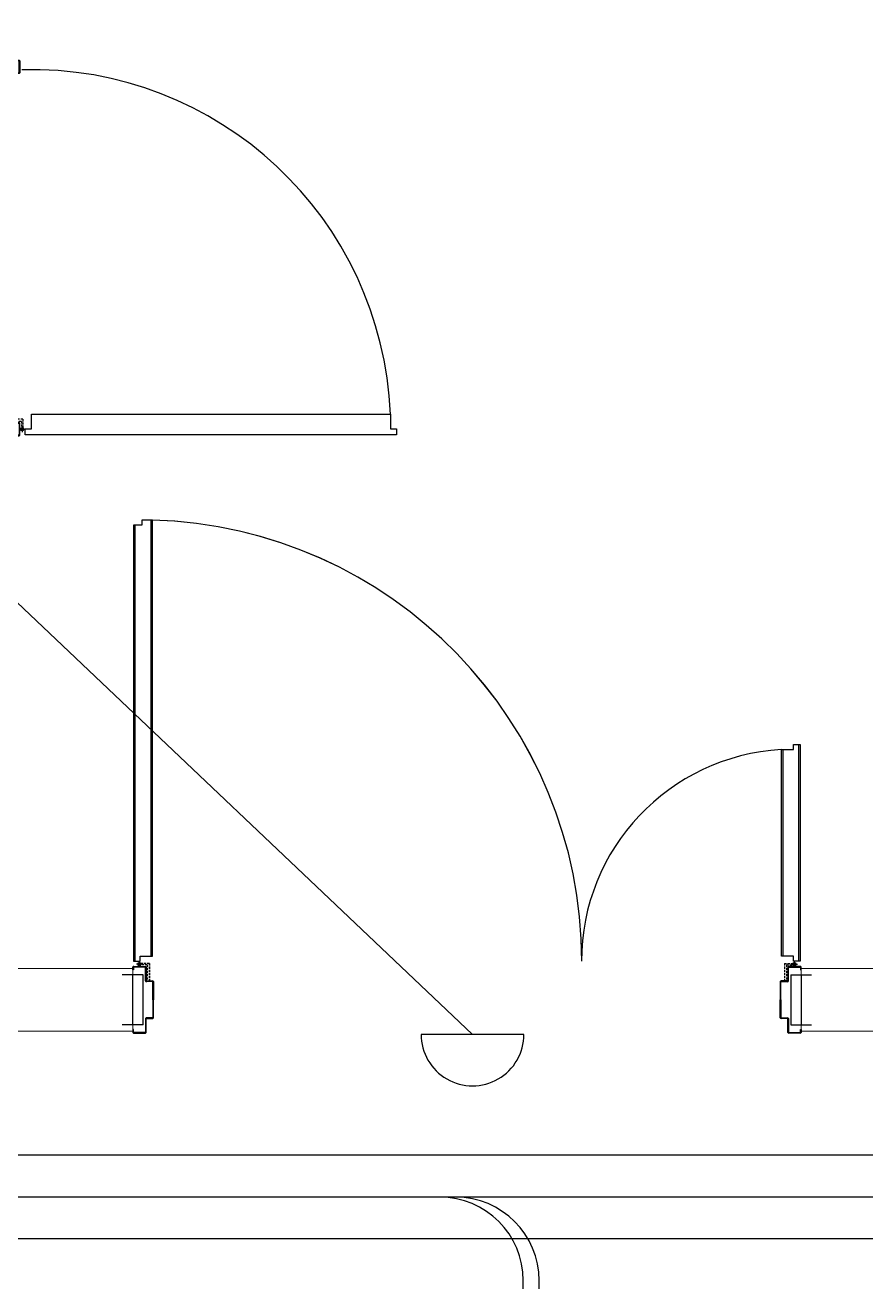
# Model space of a CAD drawing. Header units: inches. Extents: x 567429 to 582707, y 126347 to 133675.
# Drawn here: x 577891.7 to 578093, y 131037.7 to 131338.7 of the extents above; entities that cross this region are included whole.
import ezdxf

# ---------------------------------------------------------------- set-up
doc = ezdxf.new("R2010")
doc.units = ezdxf.units.IN
doc.header["$MEASUREMENT"] = 0
doc.linetypes.add('DASHED', pattern=[0.75, 0.5, -0.25])
for name, color, linetype in [('COMPUTER WIRE', 4, 'Continuous'), ('Door', 1, 'Continuous'), ('L.C C.T', 5, 'Continuous'), ('NURSE CALL', 3, 'Continuous'), ('NURSE CALL WIRE', 4, 'Continuous'), ('TEL WIRE', 4, 'Continuous'), ('wall', 4, 'Continuous'), ('wall kanaf', 4, 'Continuous')]:
    doc.layers.add(name, color=color, linetype=linetype)

# ---------------------------------------------------------------- blocks, each defined once
blk = doc.blocks.new('d-165a')
at = {"layer": 'Door', "ltscale": 8}
for p, q in [((3.12, 14.21), (3.12, 118.65)), ((6.82, 119.85), (6.82, 15.41)), ((158.17, 15.42), (158.17, 64.89)), ((161.87, 66.09), (161.87, 14.22))]:
    blk.add_line(p, q, dxfattribs=at)
at = {"layer": 'Door', "color": 15}
for p, q in [((4.83, 13.52), (3.37, 13.52)), ((4.1, 12.79), (4.1, 14.25)), ((160.17, 13.52), (161.63, 13.52)), ((160.9, 12.79), (160.9, 14.25))]:
    blk.add_line(p, q, dxfattribs=at)
at = {"layer": 'Door', "color": 15, "linetype": 'DASHED'}
for p, q in [((6.48, 13.69), (4.47, 13.69)), ((5.99, 13.36), (4.47, 13.36)), ((5.99, 13.36), (5.99, 9.48)), ((6.48, 13.69), (6.48, 9.5)), ((158.52, 13.69), (158.52, 9.5)), ((158.52, 13.69), (160.53, 13.69)), ((159.01, 13.36), (159.01, 9.48)), ((159.01, 13.36), (160.53, 13.36))]:
    blk.add_line(p, q, dxfattribs=at)
at = {"layer": 'Door', "ltscale": 8}
blk.add_lwpolyline([(4.32, 14.21), (4.32, 15.41), (7.22, 15.41), (7.22, 119.85), (4.72, 119.85), (4.72, 118.65), (2.72, 118.65), (2.72, 14.21)], close=True, dxfattribs=at)
blk.add_lwpolyline([(162.27, 66.09), (162.27, 14.22), (160.67, 14.22), (160.67, 15.42), (157.77, 15.42), (157.77, 64.89), (160.67, 64.89), (160.67, 66.09), (162.27, 66.09)], dxfattribs=at)
at = {"layer": 'Door'}
for points in [[(7.33, 5), (7.33, 9.24, 0.414214), (7.24, 9.33), (5.79, 9.33, -0.414214), (5.53, 9.59), (5.53, 12.74, 0.414214), (5.44, 12.83), (2.76, 12.83, 0.414214), (2.67, 12.74), (2.67, 12.15), (2.5, 12.15), (2.5, 12.74, -0.414214), (2.76, 13), (5.44, 13, -0.414214), (5.7, 12.74), (5.7, 9.59, 0.414214), (5.79, 9.5), (7.24, 9.5, -0.414214), (7.5, 9.24), (7.5, 5)], [(157.67, 5), (157.67, 9.24, -0.414214), (157.76, 9.33), (159.21, 9.33, 0.414214), (159.47, 9.59), (159.47, 12.74, -0.414214), (159.56, 12.83), (162.24, 12.83, -0.414214), (162.33, 12.74), (162.33, 12.15), (162.5, 12.15), (162.5, 12.74, 0.414214), (162.24, 13), (159.56, 13, 0.414214), (159.3, 12.74), (159.3, 9.59, -0.414214), (159.21, 9.5), (157.76, 9.5, 0.414214), (157.5, 9.24), (157.5, 5)], [(7.33, 5), (7.33, 0.76, -0.414214), (7.24, 0.67), (5.79, 0.67, 0.414214), (5.53, 0.41), (5.53, -2.74, -0.414214), (5.44, -2.83), (2.76, -2.83, -0.414214), (2.67, -2.74), (2.67, -2.15), (2.5, -2.15), (2.5, -2.74, 0.414214), (2.76, -3), (5.44, -3, 0.414214), (5.7, -2.74), (5.7, 0.41, -0.414214), (5.79, 0.5), (7.24, 0.5, 0.414214), (7.5, 0.76), (7.5, 5)], [(157.67, 5), (157.67, 0.76, 0.414214), (157.76, 0.67), (159.21, 0.67, -0.414214), (159.47, 0.41), (159.47, -2.74, 0.414214), (159.56, -2.83), (162.24, -2.83, 0.414214), (162.33, -2.74), (162.33, -2.15), (162.5, -2.15), (162.5, -2.74, -0.414214), (162.24, -3), (159.56, -3, -0.414214), (159.3, -2.74), (159.3, 0.41, 0.414214), (159.21, 0.5), (157.76, 0.5, -0.414214), (157.5, 0.76), (157.5, 5)]]:
    blk.add_lwpolyline(points, format="xyb", dxfattribs=at)
at = {"layer": 'Door', "linetype": 'Continuous', "ltscale": 100}
for centre in [(4.1, 13.52), (160.9, 13.52)]:
    blk.add_circle(centre, 0.4, dxfattribs=at)
at = {"layer": 'Door'}
for centre in [(4.1, 13.52), (160.9, 13.52)]:
    blk.add_circle(centre, 0.281, dxfattribs=at)
for centre, radius, start, end in [((4.32, 14.21), 105.68, 0.0046, 88.4276), ((160.67, 14.22), 50.76, 93.2754, 180)]:
    blk.add_arc(centre, radius, start, end, dxfattribs=at)
at = {"layer": 'wall', "color": 21}
for p, q in [((5, 11), (0, 11)), ((5, -1), (5, 11)), ((160, 11), (160, -1)), ((160, 11), (165, 11)), ((5, -1), (0, -1)), ((160, -1), (165, -1))]:
    blk.add_line(p, q, dxfattribs=at)
blk = doc.blocks.new('door-95')
at = {"layer": 'Door', "color": 15, "linetype": 'DASHED'}
for p, q in [((-2.3, 13.37), (-2.3, 9.19)), ((-2.3, 13.37), (-0.29, 13.37)), ((-1.81, 13.04), (-1.81, 9.17)), ((-1.81, 13.04), (-0.29, 13.04))]:
    blk.add_line(p, q, dxfattribs=at)
at = {"layer": 'Door', "color": 15}
for p, q in [((-0.66, 13.21), (0.8, 13.21)), ((0.07, 12.47), (0.07, 13.93))]:
    blk.add_line(p, q, dxfattribs=at)
at = {"layer": 'Door', "ltscale": 8}
blk.add_lwpolyline([(-0.05, 15.44), (-3.55, 15.44), (-3.55, 101.36), (-0.05, 101.36), (-0.05, 102.86), (1.45, 102.86), (1.45, 13.94), (-0.05, 13.94)], close=True, dxfattribs=at)
at = {"layer": 'Door'}
for points in [[(-83.49, 4.69), (-83.49, 8.93, 0.414214), (-83.58, 9.02), (-85.04, 9.02, -0.414214), (-85.29, 9.27), (-85.29, 12.43, 0.414214), (-85.38, 12.52), (-88.07, 12.52, 0.414214), (-88.15, 12.43), (-88.15, 11.83), (-88.32, 11.83), (-88.32, 12.43, -0.414214), (-88.07, 12.69), (-85.38, 12.69, -0.414214), (-85.12, 12.43), (-85.12, 9.27, 0.414214), (-85.04, 9.19), (-83.58, 9.19, -0.414214), (-83.32, 8.93), (-83.32, 4.69)], [(-3.15, 4.69), (-3.15, 8.93, -0.414214), (-3.07, 9.02), (-1.61, 9.02, 0.414214), (-1.35, 9.27), (-1.35, 12.43, -0.414214), (-1.27, 12.52), (1.42, 12.52, -0.414214), (1.51, 12.43), (1.51, 11.83), (1.68, 11.83), (1.68, 12.43, 0.414214), (1.42, 12.69), (-1.27, 12.69, 0.414214), (-1.52, 12.43), (-1.52, 9.27, -0.414214), (-1.61, 9.19), (-3.07, 9.19, 0.414214), (-3.32, 8.93), (-3.32, 4.69)], [(-83.49, 4.69), (-83.49, 0.44, -0.414214), (-83.58, 0.36), (-85.04, 0.36, 0.414214), (-85.29, 0.1), (-85.29, -3.06, -0.414214), (-85.38, -3.14), (-88.07, -3.14, -0.414214), (-88.15, -3.06), (-88.15, -2.46), (-88.32, -2.46), (-88.32, -3.06, 0.414214), (-88.07, -3.31), (-85.38, -3.31, 0.414214), (-85.12, -3.06), (-85.12, 0.1, -0.414214), (-85.04, 0.19), (-83.58, 0.19, 0.414214), (-83.32, 0.44), (-83.32, 4.69)], [(-3.15, 4.69), (-3.15, 0.44, 0.414214), (-3.07, 0.36), (-1.61, 0.36, -0.414214), (-1.35, 0.1), (-1.35, -3.06, 0.414214), (-1.27, -3.14), (1.42, -3.14, 0.414214), (1.51, -3.06), (1.51, -2.46), (1.68, -2.46), (1.68, -3.06, -0.414214), (1.42, -3.31), (-1.27, -3.31, -0.414214), (-1.52, -3.06), (-1.52, 0.1, 0.414214), (-1.61, 0.19), (-3.07, 0.19, -0.414214), (-3.32, 0.44), (-3.32, 4.69)]]:
    blk.add_lwpolyline(points, format="xyb", dxfattribs=at)
at = {"layer": 'Door', "linetype": 'Continuous', "ltscale": 100}
blk.add_circle((0.07, 13.21), 0.4, dxfattribs=at)
at = {"layer": 'Door'}
blk.add_circle((0.07, 13.2), 0.281, dxfattribs=at)
blk.add_arc((-0.05, 15.44), 85.99, 92.3327, 181.5161, dxfattribs=at)
at = {"layer": 'wall', "color": 21}
for p, q in [((-90.82, 10.69), (-85.82, 10.69)), ((4.18, 10.69), (-0.82, 10.69)), ((-90.82, -1.31), (-85.82, -1.31)), ((4.18, -1.31), (-0.82, -1.31))]:
    blk.add_line(p, q, dxfattribs=at)
at = {"layer": 'wall', "color": 21, "linetype": 'Continuous', "ltscale": 100}
for p, q in [((-85.82, 10.69), (-85.82, -1.31)), ((-0.82, 10.69), (-0.82, -1.31))]:
    blk.add_line(p, q, dxfattribs=at)
blk = doc.blocks.new('NURSE.SAR')
at = {"layer": 'NURSE CALL', "color": 3}
blk.add_line((0, 12.31), (0, -12.31), dxfattribs=at)
blk.add_arc((0, 0), 12.31, 270, 90, dxfattribs=at)

msp = doc.modelspace()

# ---------------------------------------------------------------- linework, layer by layer
at = {"layer": 'COMPUTER WIRE'}
msp.add_line((578010.98, 130540.13), (578010.98, 131038.04), dxfattribs=at)
msp.add_arc((577990.98, 131038.04, 0), 20, 0, 90, dxfattribs=at)
at = {"layer": 'Door', "color": 15, "ltscale": 8}
for p, q in [((577893.24, 131242.02), (577893.24, 131245.52)), ((577893.24, 131245.52), (577979.16, 131245.52)), ((577979.16, 131245.52), (577979.16, 131242.02)), ((577891.74, 131240.52), (577891.74, 131242.02)), ((577891.74, 131242.02), (577893.24, 131242.02)), ((577980.66, 131240.52), (577891.74, 131240.52)), ((577979.16, 131242.02), (577980.66, 131242.02)), ((577980.66, 131242.02), (577980.66, 131240.52)), ((577917.7, 131218.94), (577917.7, 131114.5)), ((577919.7, 131218.94), (577917.7, 131218.94)), ((577918.1, 131114.5), (577918.1, 131218.94)), ((577922.2, 131220.14), (577919.7, 131220.14)), ((577919.7, 131220.14), (577919.7, 131218.94)), ((577921.8, 131220.14), (577921.8, 131115.7)), ((577922.2, 131115.7), (577922.2, 131220.14)), ((578072.76, 131165.18), (578075.66, 131165.18)), ((578072.76, 131115.71), (578072.76, 131165.18)), ((578073.16, 131115.71), (578073.16, 131165.18)), ((578075.66, 131166.38), (578077.26, 131166.38)), ((578075.66, 131165.18), (578075.66, 131166.38)), ((578076.86, 131166.38), (578076.86, 131114.51)), ((578077.26, 131166.38), (578077.26, 131114.51)), ((577917.7, 131114.5), (577919.3, 131114.5)), ((577919.3, 131114.5), (577919.3, 131115.7)), ((577919.3, 131115.7), (577922.2, 131115.7)), ((578075.66, 131115.71), (578072.76, 131115.71)), ((578075.66, 131114.51), (578075.66, 131115.71)), ((578077.26, 131114.51), (578075.66, 131114.51))]:
    msp.add_line(p, q, dxfattribs=at)
at = {"layer": 'Door', "color": 15}
for p, q in [((577917.74, 131113.29), (577920.43, 131113.29)), ((577919.82, 131113.81), (577918.36, 131113.81)), ((577919.09, 131113.08), (577919.09, 131114.54)), ((578077.23, 131113.29), (578074.54, 131113.29)), ((578075.15, 131113.81), (578076.61, 131113.81)), ((578075.88, 131113.08), (578075.88, 131114.54)), ((577917.49, 131112.43), (577917.49, 131113.03)), ((577917.66, 131112.43), (577917.49, 131112.43)), ((577917.49, 131099.29), (577917.49, 131111.29)), ((577917.66, 131113.03), (577917.66, 131112.43)), ((577920.43, 131113.12), (577917.74, 131113.12)), ((577920.52, 131109.87), (577920.52, 131113.03)), ((577920.69, 131113.03), (577920.69, 131109.87)), ((578074.29, 131113.03), (578074.29, 131109.87)), ((578074.46, 131109.87), (578074.46, 131113.03)), ((578074.54, 131113.12), (578077.23, 131113.12)), ((578077.32, 131113.03), (578077.32, 131112.43)), ((578077.32, 131112.43), (578077.49, 131112.43)), ((578077.49, 131112.43), (578077.49, 131113.03)), ((578077.49, 131111.29), (578077.49, 131099.29)), ((577920.77, 131109.79), (577922.23, 131109.79)), ((577922.23, 131109.62), (577920.77, 131109.62)), ((577922.32, 131105.29), (577922.32, 131109.53)), ((577922.49, 131109.53), (577922.49, 131105.29)), ((578072.49, 131109.53), (578072.49, 131105.29)), ((578072.66, 131105.29), (578072.66, 131109.53)), ((578074.2, 131109.79), (578072.74, 131109.79)), ((578072.74, 131109.62), (578074.2, 131109.62)), ((577922.32, 131105.29), (577922.32, 131101.05)), ((577922.49, 131101.05), (577922.49, 131105.29)), ((578072.49, 131101.05), (578072.49, 131105.29)), ((578072.66, 131105.29), (578072.66, 131101.05)), ((577920.52, 131100.7), (577920.52, 131097.55)), ((577920.69, 131097.55), (577920.69, 131100.7)), ((577922.23, 131100.96), (577920.77, 131100.96)), ((577920.77, 131100.79), (577922.23, 131100.79)), ((578072.74, 131100.96), (578074.2, 131100.96)), ((578074.2, 131100.79), (578072.74, 131100.79)), ((578074.29, 131097.55), (578074.29, 131100.7)), ((578074.46, 131100.7), (578074.46, 131097.55)), ((577917.66, 131098.14), (577917.49, 131098.14)), ((577917.49, 131098.14), (577917.49, 131097.55)), ((577917.66, 131097.55), (577917.66, 131098.14)), ((577920.43, 131097.46), (577917.74, 131097.46)), ((577917.74, 131097.29), (577920.43, 131097.29)), ((578074.54, 131097.46), (578077.23, 131097.46)), ((578077.23, 131097.29), (578074.54, 131097.29)), ((578077.32, 131097.55), (578077.32, 131098.14)), ((578077.32, 131098.14), (578077.49, 131098.14)), ((578077.49, 131098.14), (578077.49, 131097.55))]:
    msp.add_line(p, q, dxfattribs=at)
at = {"layer": 'Door', "color": 15, "linetype": 'DASHED'}
for p, q in [((577921.46, 131113.98), (577919.45, 131113.98)), ((577920.98, 131113.65), (577919.45, 131113.65)), ((577920.98, 131113.65), (577920.98, 131109.77)), ((577921.46, 131113.98), (577921.46, 131109.79)), ((578073.51, 131113.98), (578073.51, 131109.79)), ((578073.51, 131113.98), (578075.52, 131113.98)), ((578074, 131113.65), (578074, 131109.77)), ((578074, 131113.65), (578075.52, 131113.65))]:
    msp.add_line(p, q, dxfattribs=at)
at = {"layer": 'Door', "color": 15, "linetype": 'Continuous', "ltscale": 100}
for centre in [(577919.09, 131113.81), (578075.88, 131113.81)]:
    msp.add_circle(centre, 0.4, dxfattribs=at)
at = {"layer": 'Door', "color": 15}
for centre in [(577919.09, 131113.81), (578075.88, 131113.81)]:
    msp.add_circle(centre, 0.281, dxfattribs=at)
for centre, radius, start, end in [((577893.24, 131242.02), 85.99, 2.3327, 91.5161), ((577919.3, 131114.5), 105.68, 0.0046, 88.4276), ((578075.66, 131114.51), 50.76, 93.2754, 180), ((577917.74, 131113.03), 0.257, 90, 180), ((577920.43, 131113.03), 0.256, 360, 90), ((578074.54, 131113.03), 0.257, 90, 180), ((578077.23, 131113.03), 0.257, 0, 90), ((577917.74, 131113.03), 0.0855, 90, 180), ((577920.43, 131113.03), 0.0855, 360, 90), ((578074.54, 131113.03), 0.0855, 90, 180), ((578077.23, 131113.03), 0.0855, 0, 90), ((577920.77, 131109.87), 0.256, 180, 270), ((577920.77, 131109.87), 0.0855, 180, 270), ((577922.23, 131109.53), 0.257, 0, 90), ((577922.23, 131109.53), 0.0855, 0, 90), ((578072.74, 131109.53), 0.257, 90, 180), ((578072.74, 131109.53), 0.0855, 90, 180), ((578074.2, 131109.87), 0.256, 270, 0), ((578074.2, 131109.87), 0.0855, 270, 0), ((577920.77, 131100.7), 0.256, 90, 180), ((577920.77, 131100.7), 0.0855, 90, 180), ((577922.23, 131101.05), 0.0855, 270, 360), ((577922.23, 131101.05), 0.257, 270, 0), ((578072.74, 131101.05), 0.257, 180, 270), ((578072.74, 131101.05), 0.0855, 180, 270), ((578074.2, 131100.7), 0.256, 0, 90), ((578074.2, 131100.7), 0.0855, 360, 90), ((577917.74, 131097.55), 0.257, 180, 270), ((577917.74, 131097.55), 0.0855, 180, 270), ((577920.43, 131097.55), 0.0855, 270, 0), ((577920.43, 131097.55), 0.256, 270, 0), ((578074.54, 131097.55), 0.257, 180, 270), ((578074.54, 131097.55), 0.0855, 180, 270), ((578077.23, 131097.55), 0.0855, 270, 360), ((578077.23, 131097.55), 0.257, 270, 0)]:
    msp.add_arc(centre, radius, start, end, dxfattribs=at)
at = {"layer": 'L.C C.T', "color": 2, "ltscale": 7}
for p, q in [((581836.94, 131068.04), (575147.99, 131068.04)), ((580363.53, 131048.04), (576906.21, 131048.04))]:
    msp.add_line(p, q, dxfattribs=at)
at = {"layer": 'L.C C.T'}
msp.add_line((580373.53, 131058.04), (576896.21, 131058.04), dxfattribs=at)
at = {"layer": 'NURSE CALL WIRE'}
msp.add_line((577998.83, 131096.98), (577658.72, 131419.49), dxfattribs=at)
at = {"layer": 'TEL WIRE'}
msp.add_line((578014.77, 130529.28), (578014.77, 131038.04), dxfattribs=at)
msp.add_arc((577994.77, 131038.04, 0), 20, 0, 90, dxfattribs=at)
at = {"layer": 'wall kanaf', "color": 15, "lineweight": 20, "ltscale": 0.1}
for p, q in [((577889.99, 131112.79), (577917.49, 131112.79)), ((577917.49, 131097.79), (577917.49, 131112.79)), ((578077.49, 131097.79), (578077.49, 131112.79)), ((578189.99, 131112.79), (578077.49, 131112.79)), ((577595.49, 131097.79), (577917.49, 131097.79)), ((578558.99, 131097.79), (578077.49, 131097.79))]:
    msp.add_line(p, q, dxfattribs=at)

# ---------------------------------------------------------------- block references
at = {"layer": 'Door', "rotation": 270}
msp.add_blockref('door-95', (577877.8, 131241.97), dxfattribs=at)
at = {"layer": 'Door'}
msp.add_blockref('d-165a', (577914.99, 131100.29), dxfattribs=at)
at = {"layer": 'NURSE CALL', "linetype": 'Continuous', "ltscale": 7, "rotation": 270}
msp.add_blockref('NURSE.SAR', (577998.83, 131096.98), dxfattribs=at)

doc.saveas('drawing.dxf')
